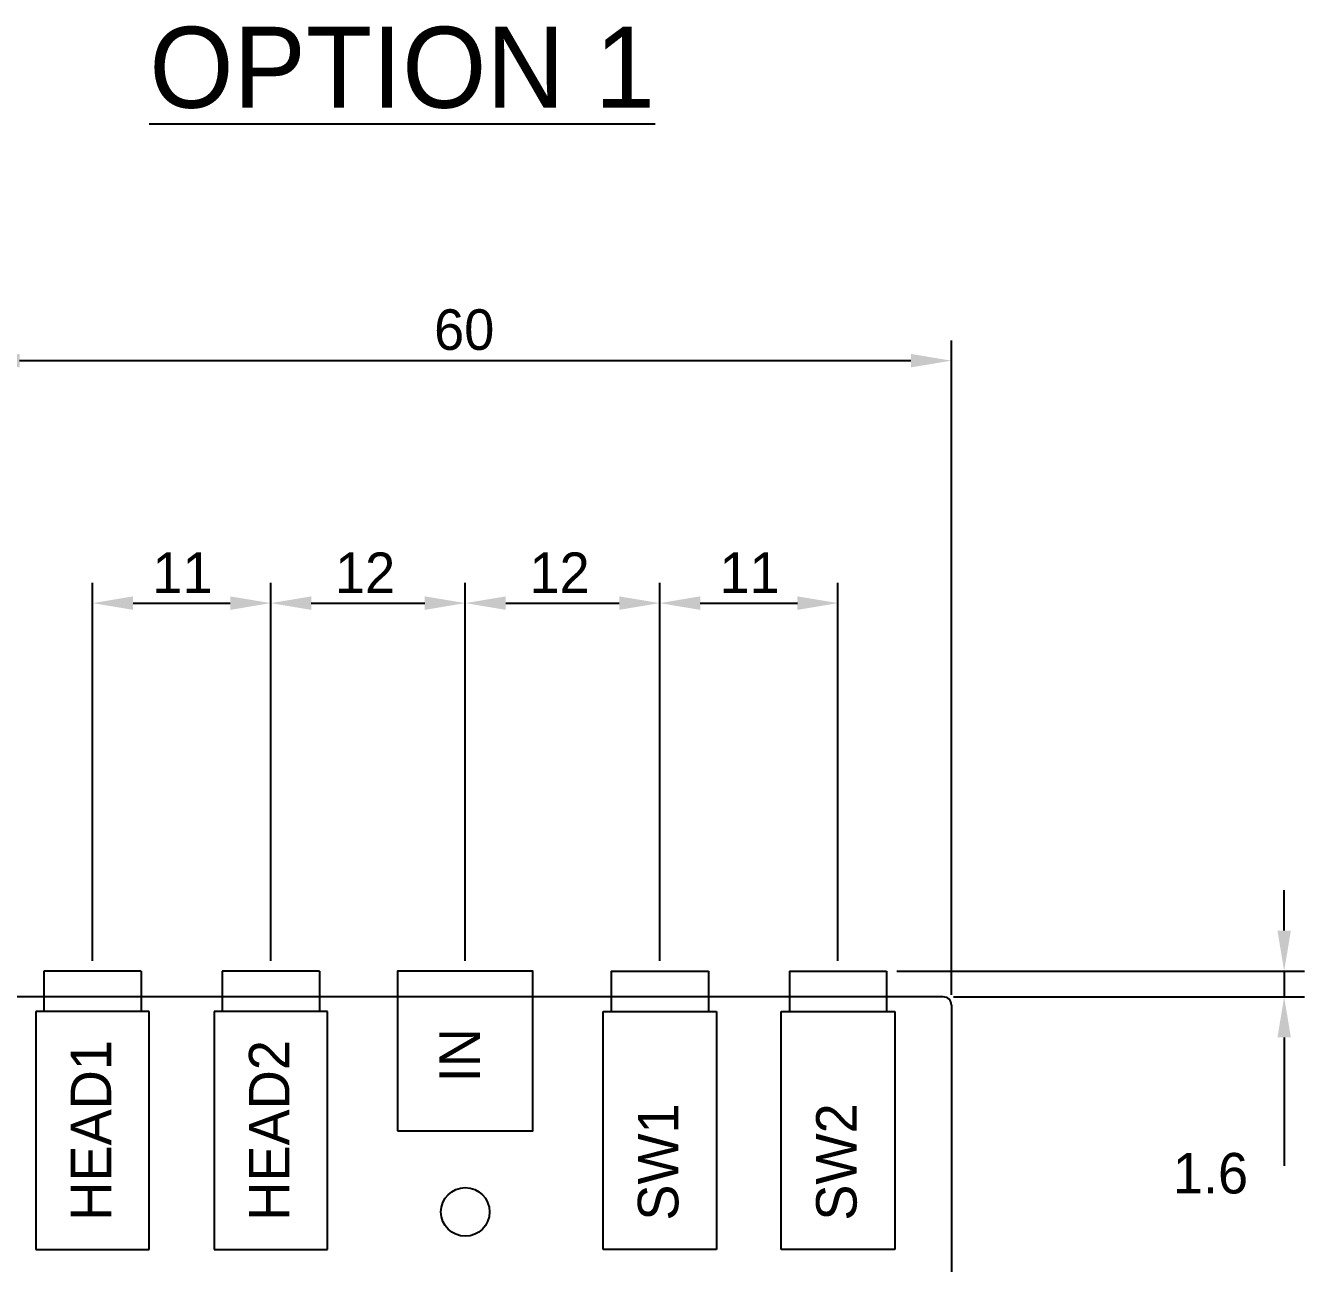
# Model space of a CAD drawing. Extents: x 2771 to 3062, y 837 to 1002.
# Drawn here: x 2811.6 to 2890.5, y 925.5 to 1001.9 of the extents above; entities that cross this region are included whole.
import ezdxf

# ---------------------------------------------------------------- set-up
doc = ezdxf.new("R2010")
doc.units = 0
doc.layers.get('DEFPOINTS').update_dxf_attribs({"linetype": 'CONTINUOUS'})
for name, color, linetype in [('COMPONENTS', 3, 'CONTINUOUS'), ('DIMENSIONS', 2, 'CONTINUOUS'), ('HOLES', 6, 'CONTINUOUS'), ('OUTLINE', 1, 'CONTINUOUS')]:
    doc.layers.add(name, color=color, linetype=linetype)
doc.dimstyles.get("Standard").update_dxf_attribs({"dimtxt": 0.18, "dimasz": 0.18, "dimexe": 0.18, "dimexo": 0.0625, "dimgap": 0.09, "dimtad": 0, "dimtih": 1, "dimtoh": 1, "dimzin": 0, "dimcen": 0.09, "dimazin": 3, "dimtfac": 1, "dimtofl": 0, "dimtmove": 0, "dimatfit": 3})

# ---------------------------------------------------------------- blocks, each defined once
blk = doc.blocks.new('*U49')
at = {"layer": 'DIMENSIONS', "color": 0}
blk.add_text('11', height=2.5, dxfattribs=at).set_placement((2819.446, 966.893))
blk = doc.blocks.new('*D48')
at = {"layer": 'DEFPOINTS', "color": 0}
for p in [(2826.758, 966.268), (2815.758, 943.559), (2826.758, 943.559)]:
    blk.add_point(p, dxfattribs=at)
at = {"layer": 'DIMENSIONS', "color": 0}
for p, q in [((2815.758, 944.184), (2815.758, 967.518)), ((2826.758, 944.184), (2826.758, 967.518)), ((2818.258, 966.268), (2824.258, 966.268))]:
    blk.add_line(p, q, dxfattribs=at)
for points in [[(2818.258, 966.684), (2818.258, 965.851), (2815.758, 966.268)], [(2824.258, 966.684), (2824.258, 965.851), (2826.758, 966.268)]]:
    blk.add_solid(points, dxfattribs=at)
at = {"layer": 'DIMENSIONS'}
blk.add_blockref('*U49', (0, 0), dxfattribs=at)
blk = doc.blocks.new('*U51')
at = {"layer": 'DIMENSIONS', "color": 0}
blk.add_text('12', height=2.5, dxfattribs=at).set_placement((2830.717, 966.893))
blk = doc.blocks.new('*D50')
at = {"layer": 'DEFPOINTS', "color": 0}
for p in [(2838.758, 966.268), (2826.758, 943.559), (2838.758, 943.559)]:
    blk.add_point(p, dxfattribs=at)
at = {"layer": 'DIMENSIONS', "color": 0}
for p, q in [((2826.758, 944.184), (2826.758, 967.518)), ((2838.758, 944.184), (2838.758, 967.518)), ((2829.258, 966.268), (2836.258, 966.268))]:
    blk.add_line(p, q, dxfattribs=at)
for points in [[(2829.258, 966.684), (2829.258, 965.851), (2826.758, 966.268)], [(2836.258, 966.684), (2836.258, 965.851), (2838.758, 966.268)]]:
    blk.add_solid(points, dxfattribs=at)
at = {"layer": 'DIMENSIONS'}
blk.add_blockref('*U51', (0, 0), dxfattribs=at)
blk = doc.blocks.new('*U53')
at = {"layer": 'DIMENSIONS', "color": 0}
blk.add_text('12', height=2.5, dxfattribs=at).set_placement((2842.717, 966.893))
blk = doc.blocks.new('*D52')
at = {"layer": 'DEFPOINTS', "color": 0}
for p in [(2850.758, 966.268), (2838.758, 943.559), (2850.758, 943.559)]:
    blk.add_point(p, dxfattribs=at)
at = {"layer": 'DIMENSIONS', "color": 0}
for p, q in [((2838.758, 944.184), (2838.758, 967.518)), ((2850.758, 944.184), (2850.758, 967.518)), ((2841.258, 966.268), (2848.258, 966.268))]:
    blk.add_line(p, q, dxfattribs=at)
for points in [[(2841.258, 966.684), (2841.258, 965.851), (2838.758, 966.268)], [(2848.258, 966.684), (2848.258, 965.851), (2850.758, 966.268)]]:
    blk.add_solid(points, dxfattribs=at)
at = {"layer": 'DIMENSIONS'}
blk.add_blockref('*U53', (0, 0), dxfattribs=at)
blk = doc.blocks.new('*U55')
at = {"layer": 'DIMENSIONS', "color": 0}
blk.add_text('11', height=2.5, dxfattribs=at).set_placement((2854.446, 966.893))
blk = doc.blocks.new('*D54')
at = {"layer": 'DEFPOINTS', "color": 0}
for p in [(2861.758, 966.268), (2850.758, 943.559), (2861.758, 943.559)]:
    blk.add_point(p, dxfattribs=at)
at = {"layer": 'DIMENSIONS', "color": 0}
for p, q in [((2850.758, 944.184), (2850.758, 967.518)), ((2861.758, 944.184), (2861.758, 967.518)), ((2853.258, 966.268), (2859.258, 966.268))]:
    blk.add_line(p, q, dxfattribs=at)
for points in [[(2853.258, 966.684), (2853.258, 965.851), (2850.758, 966.268)], [(2859.258, 966.684), (2859.258, 965.851), (2861.758, 966.268)]]:
    blk.add_solid(points, dxfattribs=at)
at = {"layer": 'DIMENSIONS'}
blk.add_blockref('*U55', (0, 0), dxfattribs=at)
blk = doc.blocks.new('*U57')
at = {"layer": 'DIMENSIONS', "color": 0}
blk.add_text('60', height=2.5, dxfattribs=at).set_placement((2836.833, 981.901))
blk = doc.blocks.new('*D56')
at = {"layer": 'DEFPOINTS', "color": 0}
for p in [(2868.758, 981.234), (2808.758, 941.459), (2868.758, 941.459)]:
    blk.add_point(p, dxfattribs=at)
at = {"layer": 'DIMENSIONS', "color": 0}
for p, q in [((2808.758, 942.084), (2808.758, 982.484)), ((2868.758, 942.084), (2868.758, 982.484)), ((2811.258, 981.234), (2866.258, 981.234))]:
    blk.add_line(p, q, dxfattribs=at)
for points in [[(2811.258, 981.65), (2811.258, 980.817), (2808.758, 981.234)], [(2866.258, 981.65), (2866.258, 980.817), (2868.758, 981.234)]]:
    blk.add_solid(points, dxfattribs=at)
at = {"layer": 'DIMENSIONS'}
blk.add_blockref('*U57', (0, 0), dxfattribs=at)
blk = doc.blocks.new('*D100')
at = {"layer": 'DEFPOINTS', "color": 0}
for p in [(2864.758, 943.559), (2868.258, 941.959), (2889.293, 941.959)]:
    blk.add_point(p, dxfattribs=at)
at = {"layer": 'DIMENSIONS', "color": 0}
for p, q in [((2889.293, 946.059), (2889.293, 948.559)), ((2865.383, 943.559), (2890.543, 943.559)), ((2889.293, 943.559), (2889.293, 941.959)), ((2868.883, 941.959), (2890.543, 941.959)), ((2889.293, 939.459), (2889.293, 931.542))]:
    blk.add_line(p, q, dxfattribs=at)
for points in [[(2888.876, 946.059), (2889.709, 946.059), (2889.293, 943.559)], [(2888.876, 939.459), (2889.709, 939.459), (2889.293, 941.959)]]:
    blk.add_solid(points, dxfattribs=at)
blk.add_text('1.6', height=2.5, dxfattribs=at).set_placement((2882.42, 929.826))

msp = doc.modelspace()

# ---------------------------------------------------------------- linework, layer by layer
at = {"layer": 'COMPONENTS'}
for p, q in [((2818.758, 943.559), (2812.758, 943.559)), ((2812.758, 943.559), (2812.758, 941.059)), ((2818.758, 943.559), (2818.758, 941.059)), ((2829.758, 943.559), (2823.758, 943.559)), ((2823.758, 943.559), (2823.758, 941.059)), ((2829.758, 943.559), (2829.758, 941.059)), ((2847.758, 943.559), (2853.758, 943.559)), ((2847.758, 943.559), (2847.758, 941.059)), ((2853.758, 943.559), (2853.758, 941.059)), ((2858.758, 943.559), (2864.758, 943.559)), ((2858.758, 943.559), (2858.758, 941.059)), ((2864.758, 943.559), (2864.758, 941.059)), ((2819.258, 941.059), (2812.258, 941.059)), ((2812.258, 941.059), (2812.258, 926.359)), ((2819.258, 926.359), (2819.258, 941.059)), ((2830.258, 941.059), (2823.258, 941.059)), ((2823.258, 941.059), (2823.258, 926.359)), ((2830.258, 926.359), (2830.258, 941.059)), ((2847.258, 926.359), (2847.258, 941.059)), ((2847.258, 941.059), (2854.258, 941.059)), ((2854.258, 941.059), (2854.258, 926.359)), ((2858.258, 926.359), (2858.258, 941.059)), ((2858.258, 941.059), (2865.258, 941.059)), ((2865.258, 941.059), (2865.258, 926.359)), ((2812.258, 926.359), (2819.258, 926.359)), ((2823.258, 926.359), (2830.258, 926.359)), ((2854.258, 926.359), (2847.258, 926.359)), ((2865.258, 926.359), (2858.258, 926.359))]:
    msp.add_line(p, q, dxfattribs=at)
msp.add_lwpolyline([(2834.583, 933.689), (2842.933, 933.689), (2842.933, 943.559), (2834.583, 943.559)], close=True, dxfattribs=at)
at = {"layer": 'HOLES'}
msp.add_circle((2838.758, 928.689), 1.5, dxfattribs=at)
at = {"layer": 'OUTLINE'}
for p, q in [((2868.258, 941.959), (2809.258, 941.959)), ((2868.758, 941.459), (2868.758, 852.459))]:
    msp.add_line(p, q, dxfattribs=at)
msp.add_arc((2868.258, 941.459), 0.5, 0, 90, dxfattribs=at)

# ---------------------------------------------------------------- texts
at = {"layer": 'DIMENSIONS'}
msp.add_text('%%UOPTION 1', height=5, dxfattribs=at).set_placement((2819.261, 996.843))
for s, p in [('HEAD1', (2816.909, 928.148)), ('HEAD2', (2827.909, 928.148)), ('IN', (2839.665, 936.693)), ('SW1', (2851.909, 928.148)), ('SW2', (2862.909, 928.148))]:
    msp.add_text(s, height=2.5, rotation=90, dxfattribs=at).set_placement(p)

# ---------------------------------------------------------------- dimensions: what is measured, and where the dimension line sits
for base, p1, p2, picture, middle in [((2868.758, 981.234), (2808.758, 941.459), (2868.758, 941.459), '*D56', (2838.758, 983.135)), ((2826.758, 966.268), (2815.758, 943.559), (2826.758, 943.559), '*D48', (2821.258, 968.148)), ((2838.758, 966.268), (2826.758, 943.559), (2838.758, 943.559), '*D50', (2832.758, 968.148)), ((2850.758, 966.268), (2838.758, 943.559), (2850.758, 943.559), '*D52', (2844.758, 968.148)), ((2861.758, 966.268), (2850.758, 943.559), (2861.758, 943.559), '*D54', (2856.258, 968.148))]:
    dim = msp.add_linear_dim(base=base, p1=p1, p2=p2, dimstyle='Standard', dxfattribs=at)
    dim.commit()
    dim.dimension.update_dxf_attribs({"geometry": picture, "text_midpoint": middle})
dim = msp.add_linear_dim(base=(2889.293, 941.959), p1=(2864.758, 943.559), p2=(2868.258, 941.959), angle=90, dimstyle='Standard', override={"dimtmove": 0, "dimtzin": 0}, dxfattribs=at)
dim.commit()
dim.dimension.update_dxf_attribs({"geometry": '*D100', "text_midpoint": (2887.418, 934.251)})

doc.saveas('drawing.dxf')
